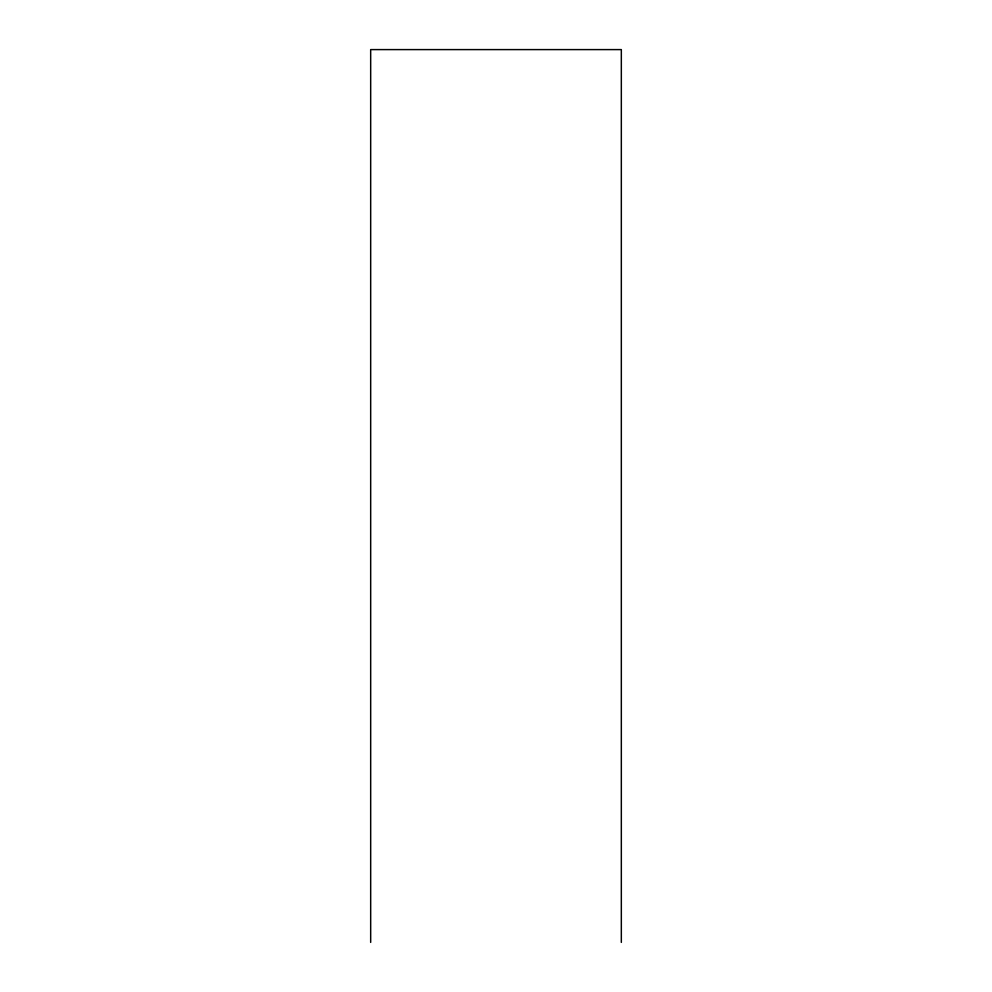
<?xml version="1.0" encoding="UTF-8"?>
<svg xmlns="http://www.w3.org/2000/svg" width="992" height="992" viewBox="0 0 992 992"><rect width="100%" height="100%" fill="white"/><g stroke="black" fill="none" stroke-linecap="round" stroke-linejoin="round"><path stroke-width="1.49" d="M621.327 942.4L621.327 49.6L370.673 49.6L370.673 942.4"/></g></svg>
